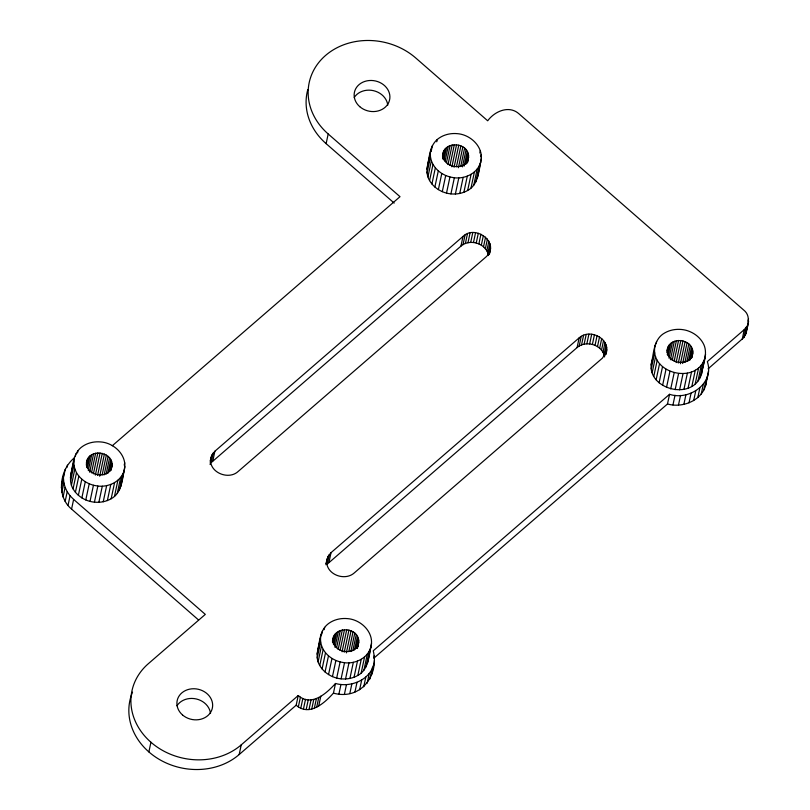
<?xml version="1.0" encoding="UTF-8"?>
<svg xmlns="http://www.w3.org/2000/svg" width="810" height="810" viewBox="0 0 810 810"><rect width="100%" height="100%" fill="white"/><g stroke="black" fill="none" stroke-linecap="round" stroke-linejoin="round"><path stroke-width="1.21" d="M198.511 619.944L71.574 509.095C56.163 496.449 59.565 470.164 73.943 458.207M61.388 487.873L63.919 473.617M70.389 477.465C72.941 467.41 72.282 455.129 80.747 447.778C86.265 443.121 93.707 441.258 100.815 441.946C114.544 442.918 128.051 456.111 124.193 470.468C122.118 480.522 121.439 493.27 111.152 498.757C104.794 502.413 97.068 503.162 90.001 501.4C83.045 499.527 76.707 495.143 73.062 488.855C67.058 478.973 73.335 467.866 74.469 457.539M86.903 460.768C83.157 475.956 110.433 481.029 112.084 465.335C112.863 450.755 87.51 448.153 86.376 463.229M120.761 486.608L124.841 466.681M210.944 457.336C207.481 471.693 228.005 480.826 238.099 471.521L486.233 256.729C500.691 243.213 475.429 224.026 462.996 236.449L214.873 451.231L211.825 455.088L210.175 460.971M325.924 564.762L327.979 556.521L331.027 552.663L579.15 337.871C590.166 327.716 611.813 339.441 605.789 354.476M317.075 654.146C319.616 644.092 318.958 631.81 327.422 624.449C332.94 619.802 340.382 617.939 347.49 618.617C361.219 619.599 374.736 632.792 370.869 647.149C368.793 657.204 368.125 669.951 357.838 675.439C351.479 679.094 343.754 679.843 336.687 678.081C329.731 676.198 323.382 671.824 319.748 665.526C313.733 655.654 320.021 644.547 321.145 634.22M333.578 637.45C329.842 652.637 357.109 657.71 358.759 642.016C359.265 625.998 331.452 625.533 332.535 642.37M426.9 169.179C429.442 159.135 428.784 146.843 437.248 139.492C442.766 134.835 450.208 132.982 457.326 133.66C471.055 134.642 484.562 147.835 480.694 162.182C478.629 172.246 477.951 184.984 467.664 190.471C461.305 194.127 453.58 194.886 446.512 193.114C439.557 191.241 433.208 186.867 429.573 180.569C423.569 170.687 429.847 159.59 430.971 149.253M443.404 152.493C439.668 167.67 466.945 172.743 468.595 157.059C469.223 141.385 441.794 140.353 442.564 156.846M367.436 663.279L371.517 643.353M477.272 178.321L481.342 158.395M651.119 364.976C653.852 353.94 653.245 339.147 664.797 332.9C671.156 329.245 678.891 328.485 685.948 330.257C692.914 332.13 699.253 336.504 702.898 342.802C708.76 352.644 702.969 363.974 701.49 374.119C692.439 403.694 640.092 387.2 653.164 357.595M655.199 345.05C648.294 373.349 696.742 385.54 704.923 357.979M667.632 348.28C663.886 363.467 691.163 368.54 692.813 352.856C693.593 338.276 668.24 335.674 667.106 350.74M701.49 374.119L705.571 354.193M708.092 368.833L743.944 337.486L746.142 333.193L746.466 328.404M394.176 203.077L326.126 143.653L328.182 133.974A64.243 55.131 12 0 1 325.559 55.455A64.243 55.131 12 0 1 415.854 58.077L487.691 120.791C494.626 111.264 509.146 104.895 519.028 113.866L743.62 309.977C752.024 316.416 747.063 327.27 745.271 335.431M374.453 660.332C373.035 678.628 351.783 688.227 335.502 683.468C326.612 693.33 311.415 707.14 298.222 695.537L296.166 705.216C309.359 716.82 324.557 703.009 333.436 693.147C360.339 700.559 379.323 675.945 373.258 650.774L669.546 394.298C689.107 400.95 714.845 383.302 707.312 361.614L744.279 329.609L747.326 325.752M374.068 657.983L667.491 403.977C683.772 408.736 705.024 399.148 706.442 380.852M63.19 478.902L65.256 469.223M66.896 467.532L67.412 465.112M61.793 492.5L63.848 482.821L63.453 478.194M63.058 497.056L65.114 487.377L63.848 482.821M65.154 501.42L67.21 491.741L65.114 487.377M75.381 456.253L75.867 453.944M70.521 481.332L73.953 465.203L73.821 461.325M77.497 452.962L77.983 450.654M71.422 485.17L74.854 469.03L73.953 465.203M68.01 505.47L70.075 495.791L67.21 491.741M73.062 488.855L76.494 472.716L74.854 469.03M71.574 509.095L73.629 499.416L70.075 495.791M75.401 492.267L78.833 476.128L76.494 472.716M78.368 495.315L81.79 479.186L78.833 476.128M86.295 465.122L87.601 458.976M86.569 467.167L88.654 457.326M87.419 468.18L90.042 455.888M81.861 497.907L85.283 481.768L81.79 479.186M88.3 470.671L91.702 454.693M89.677 472.22L93.595 453.782M91.489 472.848L95.661 453.185M85.779 499.952L89.211 483.813L85.283 481.768M93.403 473.809L97.848 452.911M95.367 475.106L100.076 452.972M90.001 501.4L93.433 485.261L89.211 483.813M97.575 475.5L102.273 453.367M99.691 476.219L104.389 454.096M94.416 502.2L97.838 486.061C108.722 487.377 121.054 481.535 124.193 470.468M102.171 474.792L106.353 455.119M104.176 474.852L108.094 456.415M98.861 502.332L102.293 486.192M106.181 473.921L109.573 457.933M107.872 473.172L110.747 459.645M109.482 471.319L111.567 461.487M103.224 501.785L106.657 485.646M110.454 470.782L112.023 463.401M111.041 470.256L112.084 465.335M107.365 500.58L110.798 484.441M111.152 498.757L114.585 482.618M114.483 496.368L117.916 480.229M117.247 493.482L120.68 477.343M124.213 465.112L124.71 462.804M119.364 490.192L122.786 474.063M210.276 462.358L211.825 455.088M148.878 751.923L150.933 742.244A64.243 55.131 12 0 1 148.311 663.724L205.305 614.395L73.629 499.416M210.114 464.545L210.62 462.125M213.141 453.033L211.086 462.723L460.941 246.129C469.891 238.322 486.577 243.456 488.42 255.525L490.475 245.845M212.817 460.92L214.873 451.231M132.536 692.125A64.243 55.131 12 0 0 159.378 759.466A64.243 55.131 12 0 0 239.173 754.545L241.238 744.866L298.222 695.537M326.076 563.608L327.098 558.768M326.43 563.78L327.979 556.521M329.295 554.465L327.24 564.145L577.095 347.561C586.045 339.755 602.731 344.878 604.574 356.957M328.971 562.342L331.027 552.663M298.353 706.836L300.409 697.157M300.804 708.112L302.859 698.433M303.446 709.013L305.502 699.334M321.813 634.078L322.542 630.625M306.2 709.519L308.256 699.84M317.196 658.014L320.628 641.874L320.497 638.007M324.172 629.643L324.658 627.335M318.097 661.851L321.529 645.712L320.628 641.874M308.975 709.601L311.04 699.921M319.748 665.526L323.17 649.397L321.529 645.712M311.708 709.256L313.764 699.577M431.153 151.429L432.378 145.658M427.032 173.056L430.454 156.917L430.333 153.049M322.086 668.949L325.509 652.809L323.17 649.397M314.29 708.507L316.345 698.827M427.933 176.884L431.355 160.755L430.454 156.917M436.762 141.801L437.248 139.492M316.659 707.363L318.715 697.683M325.043 671.996L328.475 655.857L325.509 652.809M429.573 180.569L433.006 164.43L431.355 160.755M318.745 705.874L320.8 696.195M332.971 641.803L334.277 635.647M333.244 643.849L335.33 634.007M431.912 183.992L435.345 167.852L433.006 164.43M334.105 644.861L336.717 632.569M328.536 674.588L331.968 658.449L328.475 655.857M334.986 647.352L338.377 631.375M336.616 647.676L340.271 630.463M434.869 187.039L438.301 170.9L435.345 167.852M442.533 158.071L444.103 150.69M332.454 676.633L335.887 660.494L331.968 658.449M338.165 649.529L342.346 629.856M442.625 158.78L443.151 156.32M443.07 158.881L445.166 149.05M443.931 159.904L446.543 147.602M340.078 650.491L344.523 629.583M438.362 189.621L441.794 173.492L438.301 170.9M445.075 161.17L448.203 146.407M342.043 651.777L346.751 629.654M333.436 693.147L335.502 683.468M336.687 678.081L340.109 661.942L335.887 660.494M446.442 162.709L450.107 145.496M344.25 652.182L348.958 630.048M442.28 191.676L445.713 175.537L441.794 173.492M447.991 164.572L452.172 144.899M449.914 165.523L454.349 144.625M346.366 652.9L351.064 630.777M341.091 678.881L344.523 662.742C355.398 664.048 367.74 658.216 370.869 647.149M338.904 694.099L340.969 684.42M348.847 651.473L353.028 631.8M451.879 166.819L456.577 144.696M446.512 193.114L449.945 176.985L445.713 175.537M350.851 651.534L354.78 633.096M454.076 167.224L458.784 145.091M345.546 679.003L348.968 662.874M352.856 650.602L356.258 634.615M344.422 694.221L346.477 684.541M456.455 166.718L460.9 145.81M450.917 193.914L454.349 177.785C465.234 179.091 477.566 173.259 480.694 162.182M354.547 649.853L357.423 636.326M356.157 648L358.243 638.169M458.419 167.741L462.854 146.833M349.91 678.466L353.332 662.327M357.129 647.463L358.698 640.082M357.22 648.172L357.736 645.712M357.453 648.162L358.759 642.016M357.919 646.37L358.435 643.909M460.688 166.577L464.606 148.129M455.372 194.046L458.804 177.906M349.819 693.522L351.874 683.842M354.041 677.261L357.473 661.122M462.429 166.87L466.084 149.658M464.12 166.121L467.248 151.369M465.72 164.268L468.079 153.201M459.736 193.499L463.168 177.37M357.838 675.439L361.26 659.299M466.692 163.731L468.524 155.125M467.542 161.98L468.595 157.059M354.942 692.013L356.997 682.334M467.481 162.638L468.271 158.952M361.159 673.049L364.591 656.91M463.877 192.294L467.299 176.165M359.63 689.745L361.685 680.066M363.923 670.164L367.355 654.024M366.039 666.873L369.471 650.744M467.664 190.471L471.096 174.342M363.751 686.789L365.806 677.099M470.995 188.082L474.417 171.953M479.824 152.999L480.32 150.69M367.173 683.215L369.238 673.535M473.749 185.206L477.181 169.067M460.941 246.129L462.996 236.449M373.815 657.953L374.331 655.533M480.725 156.826L481.211 154.528M369.805 679.144L371.861 669.465M475.865 181.916L479.297 165.777M371.567 674.7L373.623 665.02M463.016 244.64L465.082 234.951M465.385 243.496L467.451 233.817M467.977 242.747L470.033 233.067M470.701 242.403L472.757 232.723M473.485 242.484L475.541 232.804M476.24 242.99L478.295 233.3M478.882 243.891L480.938 234.211M481.332 245.167L483.388 235.487M483.519 246.787L485.575 237.107M485.362 248.69L487.428 239.011M486.83 250.827L488.886 241.147M487.853 253.125L489.908 243.445M489.27 254.31L490.556 248.265M489.382 254.259L490.151 250.634M577.095 347.561L579.15 337.871M579.17 346.062L581.236 336.383M581.539 344.928L583.605 335.239M584.131 344.169L586.187 334.49M586.855 343.835L588.91 334.155M589.639 343.916L591.695 334.236M592.394 344.412L594.449 334.733M595.036 345.313L597.091 335.634M597.486 346.599L599.542 336.909M599.673 348.209L601.729 338.529M601.516 350.123L603.582 340.433M602.984 352.259L605.04 342.569M604.007 354.557L606.062 344.878M604.827 355.742L606.629 347.267M605.678 354.527L606.71 349.687M656.11 343.764L656.596 341.455M651.25 368.844L654.683 352.714M652.151 372.681L655.584 356.552M653.792 376.367L657.224 360.227M656.13 379.779L659.563 363.649M659.097 382.826L662.519 366.697M667.025 352.633L668.331 346.488M667.298 354.679L669.384 344.847M668.149 355.691L670.771 343.399M662.59 385.418L666.012 369.279M669.03 358.192L672.432 342.205M670.407 359.741L674.325 341.293M666.508 387.464L669.941 371.334M672.219 360.369L676.39 340.696M674.133 361.321L678.577 340.423M676.097 362.617L680.805 340.483M667.491 403.977L669.546 394.298M670.731 388.911L674.163 372.772M678.304 363.012L683.002 340.888M680.42 363.741L685.118 341.607M675.145 389.711L678.567 373.572M672.958 404.929L675.013 395.25M682.638 363.528L687.082 342.63M684.906 362.364L688.824 343.926M679.59 389.843L683.022 373.704M686.91 361.432L690.302 345.455M678.476 405.061L680.532 395.381M688.601 360.683L691.477 347.156M689.948 360.065L692.297 348.999M683.954 389.296L687.386 373.157M691.183 358.293L692.753 350.922M691.77 357.767L692.813 352.856M691.963 357.21L692.489 354.75M683.873 404.362L685.928 394.673M688.095 388.091L691.527 371.962M691.882 386.269L695.314 370.13M688.996 402.853L691.051 393.174M695.213 383.879L698.645 367.74M693.684 400.585L695.739 390.896M697.977 380.994L701.409 364.865M700.093 377.713L703.515 361.574M697.805 397.619L699.86 387.939M701.227 394.055L703.283 384.365M703.86 389.985L705.915 380.305M706.705 379.637L708.507 371.162M705.611 385.54L707.677 375.86M742.223 339.289L744.279 329.609M743.944 337.486L746.01 327.807M748.015 321.145L748.531 318.725M746.142 333.193L748.612 321.145M61.864 483.297L62.866 479.996M71.037 473.678L72.434 470.083M427.548 165.392L428.946 161.798M317.712 650.349L318.765 647.656M606.305 352.056L602.387 358.162L354.253 572.943C344.736 581.458 326.147 574.543 326.693 561.138M112.276 445.763L400.008 196.688L328.182 133.974M239.173 754.545L296.166 705.216M449.945 176.985L454.349 177.785M93.433 485.261L97.838 486.061M340.109 661.942L344.523 662.742M702.067 368.388L702.138 370.322M477.849 172.601L477.91 174.535M121.348 480.877L121.409 482.811M372.337 667.612L372.397 670.012M241.238 744.866A64.243 55.131 12 0 1 150.933 742.244M176.975 705.753A17.992 15.441 12 0 1 196.273 698.959A17.992 15.441 12 0 1 210.519 713.488M326.126 143.653A64.243 55.131 12 0 1 307.81 89.545M354.223 97.483A17.992 15.441 12 0 1 373.521 90.68A17.992 15.441 12 0 1 387.767 105.209M182.493 714.926A17.992 15.441 12 0 0 212.179 708.821A17.992 15.441 12 0 0 189.641 689.148A17.992 15.441 12 0 0 182.493 714.926M359.741 106.647A17.992 15.441 12 0 0 389.428 100.551A17.992 15.441 12 0 0 366.889 80.868A17.992 15.441 12 0 0 359.741 106.647"/></g></svg>
